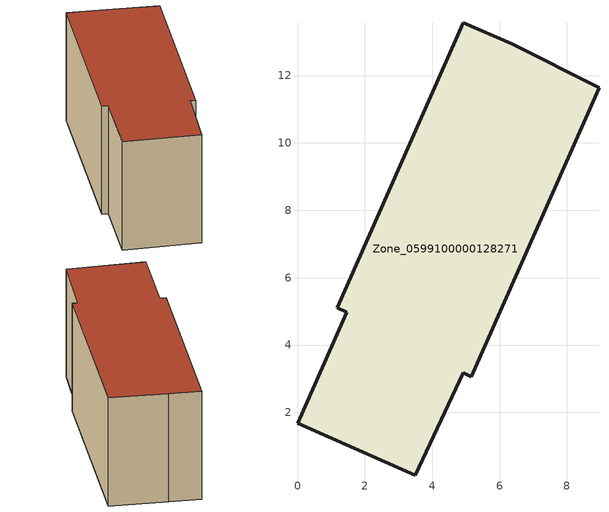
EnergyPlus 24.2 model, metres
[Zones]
Zone_0599100000128271
 floor ground (C_G): 6.35,12.94 8.95,11.64 5.16,3.07 4.92,3.18 3.5,0.13 0,1.69 1.46,4.98 1.18,5.1 4.92,13.57 z0
 wall outside (C_F): 4.92,13.57 1.18,5.1 1.46,4.98 0,1.69 3.5,0.13 4.92,3.18 5.16,3.07 8.95,11.64 6.35,12.94 4.92,13.57 z0:5.86
 roof outside (C_R): 8.95,11.64 6.35,12.94 4.92,13.57 1.18,5.1 1.46,4.98 0,1.69 3.5,0.13 4.92,3.18 5.16,3.07 z5.86
[BUILDING]
Pand.0599100000128271: North Axis=0; Terrain=City; Loads Convergence Tolerance Value=0.04; Temperature Convergence Tolerance Value=0.4; Solar Distribution=FullExterior; Maximum Number of Warmup Days=25; Minimum Number of Warmup Days=1
[Site:Location]
Rotterdam.The.Hague.AP_ZH_NLD Design_Conditions: Latitude=51.96; Longitude=4.45; Time Zone=1; Elevation=-4.5
[SITE:GROUNDTEMPERATURE:BUILDINGSURFACE]
18, 18, 18, 18, 18, 18, 18, 18, 18, 18, 18, 18
[MATERIAL] Thermal Absorptance=0.9; Solar Absorptance=0.7; Visible Absorptance=0.7
Name | Roughness | Thickness | Conductivity | Density | Specific Heat
G.TC.1946-1964 | MediumSmooth | 0.15 | 1 | 540 | 1210
F.TC.1946-1964 | Rough | 0.3 | 0.857143 | 1920 | 840
R.TC.1946-1964 | MediumRough | 0.2 | 0.235294 | 1500 | 1000
[CONSTRUCTION]
C_G: G.TC.1946-1964
C_F: F.TC.1946-1964
C_R: R.TC.1946-1964
[ZONE]
Zone_0599100000128271: Type=1; Multiplier=1; Ceiling Height=Autocalculate; Volume=Autocalculate; Floor Area=autocalculate; Part of Total Floor Area=Yes
[ZONEINFILTRATION:DESIGNFLOWRATE]
Infil_Zone_0599100000128271: Zone or ZoneList or Space or SpaceList=Zone_0599100000128271; Schedule=AlwaysOn; Design Flow Rate Calculation Method=Flow/Area; Flow Rate per Floor Area=0.003; Constant Term Coefficient=1; Temperature Term Coefficient=0; Velocity Term Coefficient=0; Velocity Squared Term Coefficient=0
[HVACTEMPLATE:ZONE:IDEALLOADSAIRSYSTEM]
Zone_0599100000128271: Maximum Heating Supply Air Temperature=50; Minimum Cooling Supply Air Temperature=13; Maximum Heating Supply Air Humidity Ratio=0.0156; Minimum Cooling Supply Air Humidity Ratio=0.0077; Heating Limit=NoLimit; Cooling Limit=NoLimit; Dehumidification Control Type=ConstantSensibleHeatRatio; Cooling Sensible Heat Ratio=0.7; Dehumidification Setpoint=60; Humidification Control Type=None; Humidification Setpoint=30; Outdoor Air Method=None; Outdoor Air Flow Rate per Person=0.00944; Outdoor Air Flow Rate per Zone Floor Area=0; Outdoor Air Flow Rate per Zone=0; Demand Controlled Ventilation Type=None; Outdoor Air Economizer Type=NoEconomizer; Heat Recovery Type=None; Sensible Heat Recovery Effectiveness=0.7; Latent Heat Recovery Effectiveness=0.65
[ZONECONTROL:THERMOSTAT]
ThermostatControl_Zone_0599100000128271: Zone or ZoneList=Zone_0599100000128271; Control Type Schedule=DualSetpointControlType; Control 1=Thermostat_Zone_0599100000128271; Temperature Difference Between Cutout And Setpoint=0
[THERMOSTATSETPOINT:DUALSETPOINT]
Thermostat_Zone_0599100000128271: Heating Setpoint Temperature Schedule=HeatingSetpoint_Zone_0599100000128271; Cooling Setpoint Temperature Schedule=CoolingSetpoint_Zone_0599100000128271
[SCHEDULE:COMPACT]
HeatingSetpoint_Zone_0599100000128271: Through: 12/31, For: AllDays, Until: 24:00, 21
CoolingSetpoint_Zone_0599100000128271: Through: 12/31, For: AllDays, Until: 24:00, 24
DualSetpointControlType: Through: 12/31, For: AllDays, Until: 24:00, 4
AlwaysOn: Through: 12/31, For: AllDays, Until: 24:00, 1
